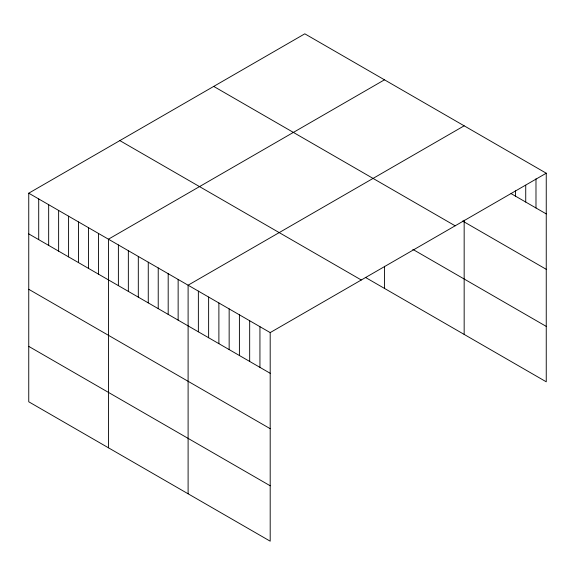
<?xml version="1.0" encoding="UTF-8"?>
<svg xmlns="http://www.w3.org/2000/svg" width="575" height="575" viewBox="0 0 575 575"><rect width="100%" height="100%" fill="white"/><g stroke="black" fill="none" stroke-linecap="round" stroke-linejoin="round"><path stroke-width="0.86" d="M28.75 193.193L270.192 332.594L270.192 541.183L28.75 401.788L28.75 193.193L304.808 33.817L546.25 173.212L546.25 381.807L365.326 277.351M384.481 79.817L108.431 239.193L108.431 447.788M464.162 125.817L188.104 285.193L188.104 493.788M270.192 332.594L546.25 173.212M511.067 193.595L546.25 213.907M462.623 221.03L546.25 269.316M213.706 86.408L455.156 225.81M412.828 249.37L546.25 326.399M119.844 140.602L361.294 279.996M28.75 233.888L270.192 373.283M28.75 289.297L270.192 428.691M28.75 346.38L270.192 485.774M535.986 178.789L535.986 207.985M525.73 185.251L525.73 202.055M515.466 190.828L515.466 196.132M464.162 220.211L464.162 334.413M384.481 266.247L384.481 288.413M259.936 326.665L259.936 367.36M249.672 320.742L249.672 361.438M239.408 314.82L239.408 355.508M229.152 308.897L229.152 349.586M218.888 302.967L218.888 343.663M208.624 297.045L208.624 337.741M198.368 291.123L198.368 331.811M178.142 279.443L178.142 320.138M168.188 273.693L168.188 314.388M158.226 267.943L158.226 308.638M148.264 262.193L148.264 302.888M138.309 256.443L138.309 297.138M128.347 250.693L128.347 291.388M118.385 244.943L118.385 285.638M98.469 233.443L98.469 274.138M88.507 227.693L88.507 268.388M78.545 221.943L78.545 262.638M68.59 216.193L68.59 256.888M58.628 210.443L58.628 251.138M48.667 204.693L48.667 245.388M38.712 198.943L38.712 239.638"/></g></svg>
